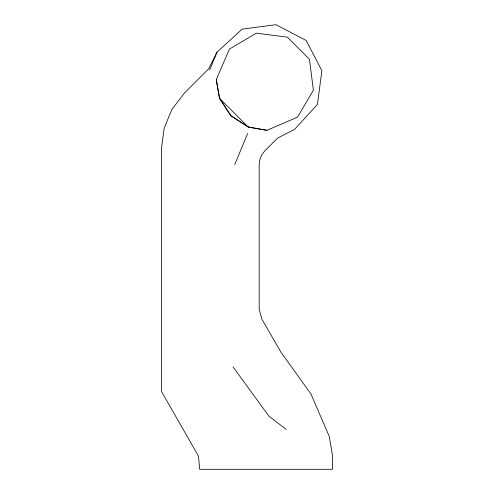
<?xml version="1.0" encoding="UTF-8"?>
<svg xmlns="http://www.w3.org/2000/svg" width="494" height="494" viewBox="0 0 494 494"><rect width="100%" height="100%" fill="white"/><g stroke="black" fill="none" stroke-linecap="round" stroke-linejoin="round"><path stroke-width="0.74" d="M209.703 69.938L217.014 52.166L242.14 29.146L275.924 24.7L306.15 40.434L321.884 70.661L317.432 104.444L294.412 129.57L277.714 137.95L264.901 150.763L261.795 154.807L259.844 159.519L259.177 164.576L259.177 309.263L261.795 319.031L280.851 352.037L310.998 394.082L329.245 436.338L332.511 455.622L332.511 469.3L199.656 469.3L198.477 456.129L161.489 391.47L161.489 148.391L164.15 128.162L171.955 109.316L184.379 93.131L208.635 68.87L217.014 52.166M234.755 164.576L247.63 133.491M216.267 79.664L229.426 49.06L256.349 33.197L287.347 37.136L309.448 59.237L313.387 90.235L297.524 117.158L266.914 130.311L248.445 127.094L230.852 115.726L219.571 98.349L216.267 79.664L219.49 98.133L230.852 115.726L248.229 127.014L266.914 130.311M286.316 429.428L269.088 416.356L233.051 366.931M219.571 98.349L248.229 127.014"/></g></svg>
